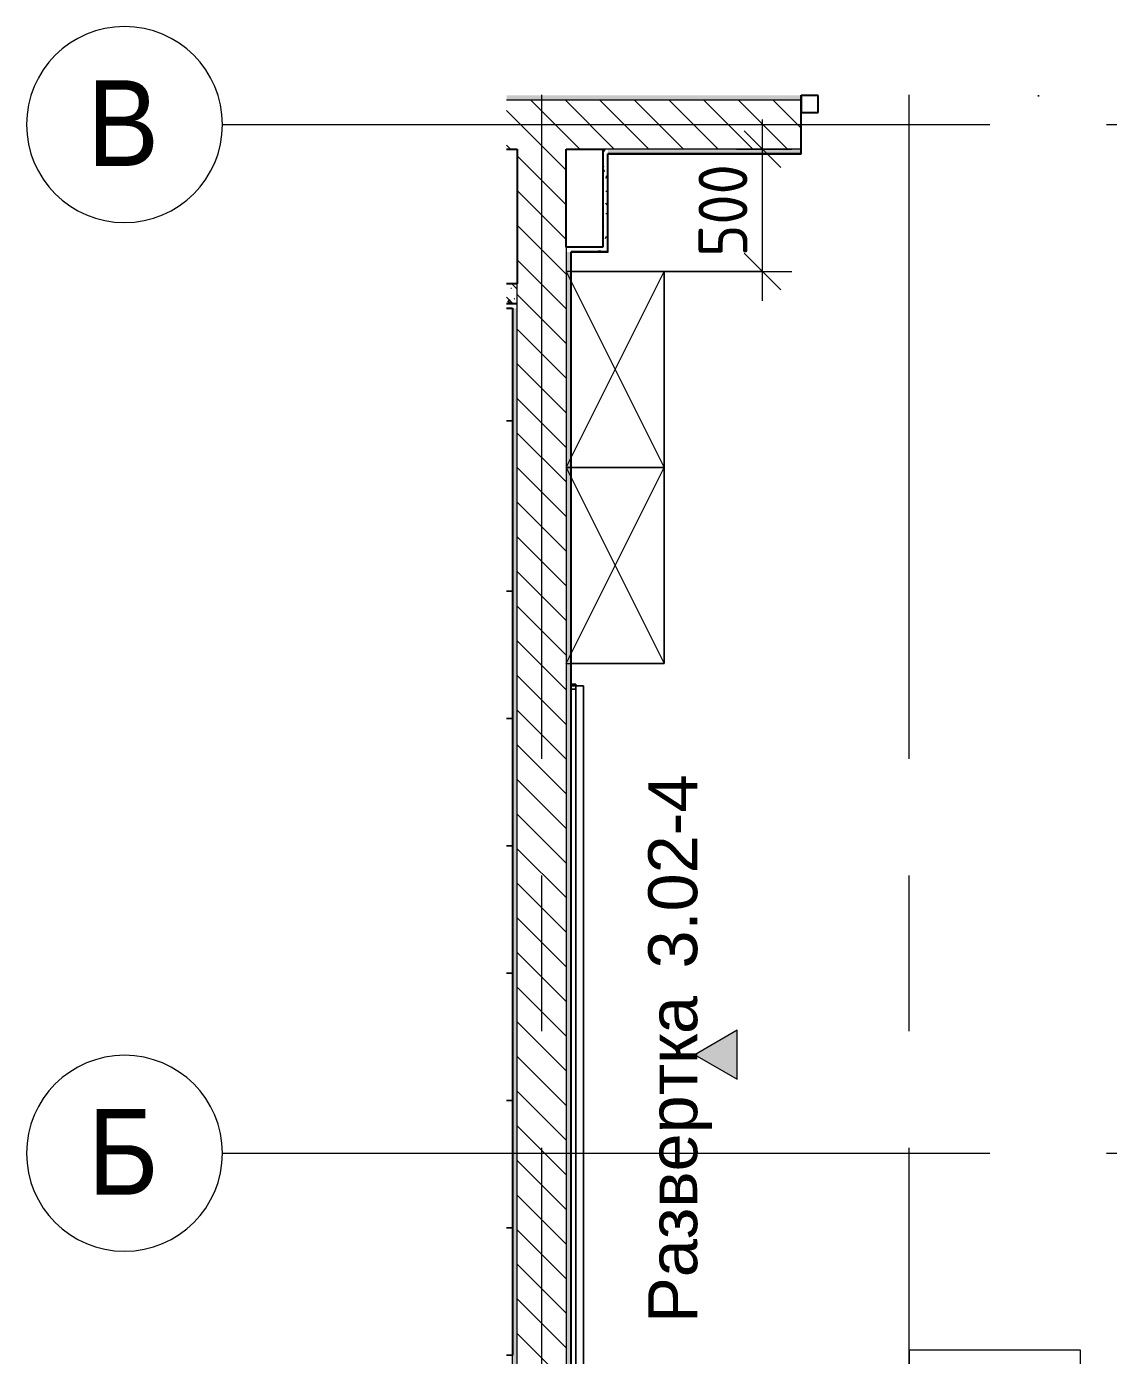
# Model space of a CAD drawing. Header units: millimetres. Extents: x 10406 to 76706, y -2377 to 12445.
# Drawn here: x 10406 to 14824, y 2775 to 8200 of the extents above; entities that cross this region are included whole.
import ezdxf

# ---------------------------------------------------------------- set-up
doc = ezdxf.new("R2010")
doc.units = ezdxf.units.MM
doc.linetypes.add('Осевая', pattern=[3175, 635, -476.25, 1587.5, -476.25])
for name, color, linetype, lineweight in [('A-ANNO-DIMS', 7, 'Continuous', 9), ('A-ANNO-DIMS-100', 7, 'Continuous', 9), ('A-DOOR', 7, 'Continuous', 9), ('A-GLAZ-CWMG', 7, 'Continuous', 9), ('A-GLAZ-CWMG-1', 7, 'Continuous', 25), ('A-WALL', 7, 'Continuous', 9), ('G-ANNO-SYMB', 7, 'Continuous', 9), ('I-FURN', 7, 'Continuous', 9), ('I-WALL', 7, 'Continuous', 9), ('Оси', 7, 'Continuous', 9), ('Оси-1', 7, 'Continuous', 20), ('Оси-2', 7, 'Осевая', 9)]:
    doc.layers.add(name, color=color, linetype=linetype, lineweight=lineweight)
for name, color, linetype, lineweight, true_color in [('A-WALL-1', 7, 'Continuous', 25, 0x3c3c3c), ('A-WALL-FNSH-1', 7, 'Continuous', 13, 0x3c3c3c), ('I-FURN-2', 7, 'Continuous', 9, 0xf0f0f0)]:
    doc.layers.add(name, color=color, linetype=linetype, lineweight=lineweight, true_color=true_color)
doc.styles.add('Arial', font='arial.ttf', dxfattribs={"width": 0.9, "height": 350})
doc.styles.add('Arial_1', font='arial.ttf', dxfattribs={"height": 200})
doc.styles.add('ISOCPEUR_1', font='isocpeur.ttf', dxfattribs={"width": 0.9, "height": 200})
doc.dimstyles.new('ISO-2_0_0_9К_Средний_округл2', dxfattribs={"dimscale": 304.8, "dimtxt": 199.196235, "dimasz": 0.492126, "dimexe": 0.393701, "dimexo": 0, "dimgap": 0, "dimtad": 1, "dimdec": 0, "dimrnd": 10, "dimzin": 0, "dimdsep": 46, "dimtxsty": 'ISOCPEUR_1', "dimblk1": 'OBLIQUE', "dimblk2": 'OBLIQUE', "dimsah": 1, "dimcen": 0.09, "dimdle": 0.393701, "dimazin": 0, "dimtfac": 1, "dimtdec": 4, "dimtix": 1, "dimtmove": 0, "dimatfit": 3, "dimfxl": 1, "dimtvp": 1, "dimtolj": 1, "dimtzin": 0, "dimarcsym": 2})
pattern_1 = [(135, (0, 0), (-70.7107, -70.7107), [])]
pattern_2 = [(0, (0, 0), (121.92, 30.48), [10.058, -81.382, 10.058, -81.382, -487.68]), (0, (0, 0), (121.92, 30.48), [-182.88, 10.058, -172.822, 10.058, -81.382, -213.36]), (0, (0, 0), (121.92, 30.48), [-457.2, 10.058, -50.902, 10.058, -142.342]), (120, (45.72, 15.24), (-87.356454, 90.345817), [10.058, -81.382, 10.058, -81.382, -487.68]), (120, (45.72, 15.24), (-87.356454, 90.345817), [-182.88, 10.058, -172.822, 10.058, -81.382, -213.36]), (120, (45.72, 15.24), (-87.356454, 90.345817), [-457.2, 10.058, -50.902, 10.058, -142.342]), (240, (60.96, 76.2), (-34.563546, -120.825817), [10.058, -81.382, 10.058, -81.382, -487.68]), (240, (60.96, 76.2), (-34.563546, -120.825817), [-182.88, 10.058, -172.822, 10.058, -81.382, -213.36]), (240, (60.96, 76.2), (-34.563546, -120.825817), [-457.2, 10.058, -50.902, 10.058, -142.342])]

# ---------------------------------------------------------------- blocks, each defined once
blk = doc.blocks.new('Стол базовый прямоугольный - 1_3-25460678-План разверток пом_3_02_ Этаж 3')
at = {"layer": 'I-FURN-2'}
for p, q in [((800, 350), (-800, 350)), ((-800, 350), (-800, -350)), ((800, -350), (800, 350)), ((-800, -350), (800, -350))]:
    blk.add_line(p, q, dxfattribs=at)
blk = doc.blocks.new('Шкаф параметрический - 1_156-26173978-План разверток пом_3_02_ Этаж 3')
at = {"layer": 'I-FURN-2'}
for p, q in [((0, 0), (400, 800)), ((0, 800), (400, 0)), ((400, 800), (0, 800)), ((0, 800), (0, 0)), ((20, 800), (400, 800)), ((400, 0), (400, 800)), ((400, 800), (400, 0)), ((0, 0), (400, 0)), ((400, 0), (20, 0))]:
    blk.add_line(p, q, dxfattribs=at)
blk = doc.blocks.new('Зеркало обычное - Доска-29329998-План разверток пом_3_02_ Этаж 3')
at = {"layer": 'I-FURN'}
h = blk.add_hatch(dxfattribs=at)
h.set_pattern_fill('FP_7', color=256, style=0, pattern_type=2)
h.set_pattern_definition([(45, (50, 50), (-199.9995, 0), [141.421, -141.421]), (45, (100, 50), (-199.9995, 0), [70.711, -212.132]), (45, (50, 100), (-199.9995, 0), [70.711, -212.132])])
h.paths.add_polyline_path([(-2005, 40), (2005, 40), (2005, 60), (-2005, 60)])
at = {"layer": 'I-FURN-2'}
for p, q in [((2025, 60), (-2025, 60)), ((-2025, 60), (-2025, 40)), ((-2025, 40), (-2025, 59.3)), ((2005, 60), (-2005, 60)), ((-2005, 60), (-2005, 40)), ((2005, 60), (-2005, 60)), ((-2005, 40), (-2005, 60)), ((-2005, 40), (-2005, 59.3)), ((-2005, 40), (-2005, 59.3)), ((2005, 40), (2005, 60)), ((2005, 60), (2005, 40)), ((2005, 59.3), (2005, 40)), ((2005, 40), (2005, 59.3)), ((2025, 40), (2025, 60)), ((2025, 59.3), (2025, 40)), ((-2025, 40), (2025, 40)), ((-2020, 40), (-2025, 40)), ((-2005, 40), (-2020, 40)), ((-2005, 40), (2005, 40)), ((2005, 40), (-2005, 40)), ((2005, 40), (-2005, 40)), ((-2005, 40), (2005, 40)), ((2005, 40), (-2005, 40)), ((2025, 40), (2005, 40))]:
    blk.add_line(p, q, dxfattribs=at)
blk = doc.blocks.new('шкаф 1_112 - шкаф 1_112-31117176-План разверток пом_3_02_ Этаж 3')
at = {"layer": 'I-FURN-2'}
for p, q in [((0, 6070), (-23.6, 6070)), ((0, 6070), (-23.6, 6070)), ((-23.6, 6070), (0, 6070)), ((0, 2255), (0, 6070)), ((0, 5375), (0, 6070)), ((0, 6070), (0, 5375)), ((-23.6, 5375), (0, 5375)), ((0, 5375), (-23.6, 5375)), ((-23.6, 5375), (0, 5375)), ((-23.6, 5375), (0, 5375)), ((0, 5375), (-23.6, 5375)), ((0, 4855), (0, 5375)), ((0, 5375), (0, 4855)), ((-23.6, 4855), (0, 4855)), ((-23.6, 4855), (0, 4855)), ((0, 4855), (-23.6, 4855)), ((0, 4855), (-23.6, 4855)), ((-23.6, 4855), (0, 4855)), ((0, 4335), (0, 4855)), ((0, 4855), (0, 4335)), ((-23.6, 4335), (0, 4335)), ((0, 4335), (-23.6, 4335)), ((-23.6, 4335), (0, 4335)), ((-23.6, 4335), (0, 4335)), ((0, 4335), (-23.6, 4335)), ((0, 3815), (0, 4335)), ((0, 4335), (0, 3815)), ((-23.6, 3815), (0, 3815)), ((-23.6, 3815), (0, 3815)), ((0, 3815), (-23.6, 3815)), ((0, 3815), (-23.6, 3815)), ((-23.6, 3815), (0, 3815)), ((0, 3295), (0, 3815)), ((0, 3815), (0, 3295)), ((0, 3295), (-23.6, 3295)), ((0, 3295), (-23.6, 3295)), ((-23.6, 3295), (0, 3295)), ((-23.6, 3295), (0, 3295)), ((0, 3295), (-23.6, 3295)), ((0, 2775), (0, 3295)), ((0, 3295), (0, 2775)), ((0, 2775), (-23.6, 2775)), ((-23.6, 2775), (0, 2775)), ((0, 2775), (-23.6, 2775)), ((0, 2775), (-23.6, 2775)), ((-23.6, 2775), (0, 2775)), ((0, 2255), (0, 2775)), ((0, 2775), (0, 2255)), ((0, 2255), (-23.6, 2255)), ((0, 2255), (-23.6, 2255)), ((-23.6, 2255), (0, 2255)), ((-23.6, 2255), (0, 2255)), ((0, 2255), (-23.6, 2255)), ((0, 1735), (0, 2255))]:
    blk.add_line(p, q, dxfattribs=at)
blk = doc.blocks.new('Дверь_Витражная_остекление_ - ДВН_ДАО_Главный вход_1200 в свету Д-22 _п_-31928779-План разверток пом_3_02_ Этаж 3')
at = {"layer": 'A-DOOR'}
for centre, radius, start, end in [((650, 30), 400, 179.1741, 180), ((-650, 30), 900, 360, 0.366)]:
    blk.add_arc(centre, radius, start, end, dxfattribs=at)
blk = doc.blocks.new('Прямоугольный импост - 50 x 70 мм-31701779-План разверток пом_3_02_ Этаж 3')
at = {"layer": 'A-GLAZ-CWMG-1'}
for p, q in [((0, 35), (-70, 35)), ((-70, 35), (-70, -35)), ((0, -35), (0, 35)), ((-70, -35), (0, -35))]:
    blk.add_line(p, q, dxfattribs=at)
blk = doc.blocks.new('Ось сетки - D8-29747960-План разверток пом_3_02_ Этаж 3')
at = {"layer": 'Оси-1'}
for start, end in [(360, 180), (180, 360)]:
    blk.add_arc((0, 0), 4, start, end, dxfattribs=at)
blk = doc.blocks.new('DIMBLOCK7-План разверток пом_3_02_ Этаж 3')
at = {"layer": 'A-ANNO-DIMS-100'}
for p, q in [((13411.3, 7080), (13411.3, 7820)), ((13305.2, 7700), (13531.3, 7700)), ((13411.3, 7700), (13305.2, 7700)), ((13010, 7200), (13531.3, 7200)), ((13411.3, 7200), (13010, 7200))]:
    blk.add_line(p, q, dxfattribs=at)
at = {"layer": 'A-ANNO-DIMS-100', "lineweight": 20}
for p, q in [((13411.3, 7700), (13336.3, 7775)), ((13411.3, 7700), (13486.3, 7625)), ((13411.3, 7200), (13336.3, 7275)), ((13411.3, 7200), (13486.3, 7125))]:
    blk.add_line(p, q, dxfattribs=at)
at = {"layer": 'A-ANNO-DIMS-100', "color": 0, "insert": (13150, 7260.4), "char_height": 200, "width": 455.087, "attachment_point": 1, "rotation": 90, "line_spacing_factor": 1.149209, "style": 'ISOCPEUR_1'}
blk.add_mtext('500', dxfattribs=at)
blk = doc.blocks.new('_Oblique')
at = {"color": 0, "linetype": 'ByBlock', "lineweight": -2}
blk.add_line((-0.5, -0.5), (0.5, 0.5), dxfattribs=at)
blk = doc.blocks.new('Фасад - Марка фасада_Указатель-25386507-План разверток пом_3_02_ Этаж 3')
at = {"layer": 'G-ANNO-SYMB'}
blk.add_hatch(color=256, dxfattribs=at).paths.add_polyline_path([(-1, 0), (0, 1.732), (1, 0), (0, 0)])
for p, q in [((0, 1.732), (-1, 0)), ((1, 0), (0, 1.732)), ((-1, 0), (0, 0)), ((0, 0), (1, 0))]:
    blk.add_line(p, q, dxfattribs=at)

msp = doc.modelspace()

# ---------------------------------------------------------------- hatches: boundary and pattern name
at = {"layer": 'I-WALL'}
h = msp.add_hatch(dxfattribs=at)
h.set_pattern_fill('FP_8', color=256, style=0, pattern_type=2)
h.set_pattern_definition(pattern_2)
h.paths.add_polyline_path([(24286.8, 7900), (25081.5, 7900), (25081.5, 7919.7), (24051, 7919.7), (24051, 7900)])
h.paths.add_polyline_path([(21910, 7900), (22611, 7900), (22611, 7919.7), (15009.3, 7919.7), (15009.3, 7900), (21902.7, 7900)])
h.paths.add_polyline_path([(13569.3, 7900), (13569.3, 7919.7), (12366.4, 7919.7), (12366.4, 7900)])
h = msp.add_hatch(dxfattribs=at)
h.set_pattern_fill('FP_2', color=256, style=0, pattern_type=2)
h.set_pattern_definition(pattern_1)
h.paths.add_polyline_path([(16110, 7700), (16660, 7700), (16660, 7900), (15009.3, 7900), (15009.3, 7700), (15942.5, 7700)])
h.paths.add_polyline_path([(13569.3, 7700), (13569.3, 7900), (12366.4, 7900), (12366.4, 7700), (12780, 7700)])
h = msp.add_hatch(dxfattribs=at)
h.set_pattern_fill('FP_2', color=256, style=0, pattern_type=2)
h.set_pattern_definition(pattern_1)
h.paths.add_polyline_path([(12410, 500), (12610, 500), (12610, 7700), (12410, 7700), (12410, 715.8)])
h = msp.add_hatch(dxfattribs=at)
h.set_pattern_fill('FP_8', color=256, style=0, pattern_type=2)
h.set_pattern_definition(pattern_2)
h.paths.add_polyline_path([(12780, 7280), (12780, 7700), (12760, 7700), (12760, 7280)])
h = msp.add_hatch(dxfattribs=at)
h.set_pattern_fill('FP_8', color=256, style=0, pattern_type=2)
h.set_pattern_definition(pattern_2)
h.paths.add_polyline_path([(16109, 7680), (16110, 7680.1), (16109, 7700), (15009.3, 7700), (15009.3, 7680), (16102, 7680)])
h.paths.add_polyline_path([(12780, 7680), (13569.3, 7680), (13569.3, 7700), (12780, 7700)])
h = msp.add_hatch(dxfattribs=at)
h.set_pattern_fill('FP_8', color=256, style=0, pattern_type=2)
h.set_pattern_definition(pattern_2)
h.paths.add_polyline_path([(12760, 7280), (12760, 7300), (12610, 7300), (12610, 7280), (12630, 7280)])
h = msp.add_hatch(dxfattribs=at)
h.set_pattern_fill('FP_8', color=256, style=0, pattern_type=2)
h.set_pattern_definition(pattern_2)
h.paths.add_polyline_path([(12610, 500), (12630, 500), (12630, 7280), (12610, 7280), (12610, 715.8)])
h = msp.add_hatch(dxfattribs=at)
h.set_pattern_fill('FP_4', color=256, style=0, pattern_type=2)
h.set_pattern_definition([(135, (0, 0), (-75.43415, -75.43415), [106.68, -17.78, 3.556, -17.78]), (135, (0, 75.39), (-75.43415, -75.43415), []), (50, (0, 0), (127.5292, -11.1576), [13.335, -146.685]), (355, (0, 0), (-24.6697, 133.74), [10.668, -117.348]), (100.451, (10.63, -0.93), (102.8597, 122.5818), [11.333, -124.663]), (46.184, (0, 35.56), (189.7552, -29.4304), [20.002, -220.027]), (96.636, (15.81, 33.1), (166.1822, 173.1996), [17, -186.995]), (351.184, (0, 35.56), (166.184, 173.1976), [16.002, -176.022]), (21, (17.78, 26.67), (106.1303, -71.586), [13.335, -146.685]), (326, (17.78, 26.67), (43.2619, 128.9318), [10.668, -117.348]), (71.451, (26.62, 20.7), (149.392, 57.345), [11.333, -124.663]), (37.5, (0, 0), (2.16223, 59.18836), [3.353, -112.573, 3.353, -115.773, -117.792]), (37.5, (0, 0), (2.16223, 59.18836), [-235.052, 3.353, -114.44]), (7.5, (0, 0), (46.77386, 70.12615), [3.353, -64.567, 3.353, -109.906, -44.894]), (7.5, (0, 0), (46.77386, 70.12615), [-181.178, 3.353, -41.542]), (327.5, (-39.65, 0), (94.91367, -4.0101), [3.353, -41.097, 3.353, -135.331, -184.023]), (327.5, (-39.65, 0), (94.91367, -4.0101), [-183.134, 3.353, -180.67]), (317.5, (-57.43, 0), (103.69057, 17.7988), [3.353, -54.432, 3.353, -88.748, -130.683]), (317.5, (-57.43, 0), (103.69057, 17.7988), [-149.885, 3.353, -127.33])])
h.paths.add_polyline_path([(12410, 7070), (12410, 7150), (12366.4, 7150), (12366.4, 7070)])
h = msp.add_hatch(dxfattribs=at)
h.set_pattern_fill('FP_8', color=256, style=0, pattern_type=2)
h.set_pattern_definition(pattern_2)
h.paths.add_polyline_path([(12390, 7050), (12410, 7050), (12410, 7070), (12366.4, 7070), (12366.4, 7050), (12389, 7050)])
h = msp.add_hatch(dxfattribs=at)
h.set_pattern_fill('FP_8', color=256, style=0, pattern_type=2)
h.set_pattern_definition(pattern_2)
h.paths.add_polyline_path([(12390, 500), (12410, 500), (12410, 7050), (12390, 7050), (12390, 520)])

# ---------------------------------------------------------------- linework, layer by layer
at = {"layer": 'A-WALL'}
for p, q in [((13569.3, 7900), (12366.4, 7900)), ((13569.3, 7700), (12760, 7700)), ((12610, 7300), (12610, 500)), ((12410, 500), (12410, 7150))]:
    msp.add_line(p, q, dxfattribs=at)
at = {"layer": 'A-WALL-1'}
for p, q in [((13569.3, 7680), (13569.3, 7919.7)), ((12366.4, 7700), (12410, 7700)), ((12410, 7700), (12410, 7150)), ((12610, 7700), (12760, 7700)), ((12610, 7300), (12610, 7700)), ((12760, 7700), (12760, 7300)), ((12780, 7280), (12780, 7680)), ((13569.3, 7680), (12780, 7680)), ((12760, 7300), (12610, 7300)), ((12630, 5515), (12630, 7280)), ((12780, 7280), (12630, 7280)), ((12410, 7150), (12366.4, 7150)), ((12366.4, 7070), (12410, 7070)), ((12366.4, 7050), (12390, 7050)), ((12390, 7050), (12390, 2775)), ((12630, 520), (12630, 5515))]:
    msp.add_line(p, q, dxfattribs=at)
at = {"layer": 'A-WALL-FNSH-1'}
for p, q in [((12781, 7279), (12781, 7679)), ((12781, 7679), (13569.3, 7679)), ((13569.3, 7679), (13569.3, 7680)), ((12631, 7279), (12781, 7279)), ((12631, 521), (12631, 7279)), ((12366.4, 7049), (12389, 7049)), ((12389, 7049), (12389, 2775))]:
    msp.add_line(p, q, dxfattribs=at)
at = {"layer": 'I-FURN-2'}
for p, q in [((12649.3, 5509), (12630, 5509)), ((12630, 5509), (12649.3, 5509)), ((12680, 5509), (12649.3, 5509)), ((12649.3, 5509), (12680, 5509)), ((12680, 1470), (12680, 5509)), ((12680, 5509), (12680, 1470))]:
    msp.add_line(p, q, dxfattribs=at)
at = {"layer": 'Оси'}
for p, q in [((12510, 5421), (12510, 7921)), ((14010, 5421), (14010, 7921)), ((11205.6, 7800), (13705.6, 7800)), ((11205.6, 3600), (13705.6, 3600))]:
    msp.add_line(p, q, dxfattribs=at)
at = {"layer": 'Оси-2'}
for p, q in [((13705.6, 7800), (22551.7, 7800)), ((12510, 923.4), (12510, 5421)), ((14010, 923.4), (14010, 5421)), ((13705.6, 3600), (22551.7, 3600))]:
    msp.add_line(p, q, dxfattribs=at)

# ---------------------------------------------------------------- block references
at = {"layer": 'A-DOOR'}
msp.add_blockref('Дверь_Витражная_остекление_ - ДВН_ДАО_Главный вход_1200 в свету Д-22 _п_-31928779-План разверток пом_3_02_ Этаж 3', (14289.3, 7884), dxfattribs=at)
at = {"layer": 'A-GLAZ-CWMG', "rotation": 180}
msp.add_blockref('Прямоугольный импост - 50 x 70 мм-31701779-План разверток пом_3_02_ Этаж 3', (13569.3, 7884), dxfattribs=at)
at = {"layer": 'G-ANNO-SYMB', "xscale": 99.99999999999993, "yscale": 99.99999999999993, "zscale": 99.99999999999993, "rotation": 89.99999999999959}
msp.add_blockref('Фасад - Марка фасада_Указатель-25386507-План разверток пом_3_02_ Этаж 3', (13308.6, 4002.3), dxfattribs=at)
at = {"layer": 'I-FURN-2'}
for name, p in [('Шкаф параметрический - 1_156-26173978-План разверток пом_3_02_ Этаж 3', (12610, 6400)), ('шкаф 1_112 - шкаф 1_112-31117176-План разверток пом_3_02_ Этаж 3', (12390, 520)), ('Шкаф параметрический - 1_156-26173978-План разверток пом_3_02_ Этаж 3', (12610, 5600))]:
    msp.add_blockref(name, p, dxfattribs=at)
for name, p, rotation in [('Зеркало обычное - Доска-29329998-План разверток пом_3_02_ Этаж 3', (12689.3, 3490), 90.00000000000017), ('Стол базовый прямоугольный - 1_3-25460678-План разверток пом_3_02_ Этаж 3', (14359.9, 1996), 270.0000000000001)]:
    msp.add_blockref(name, p, dxfattribs=dict(at, rotation=rotation))
at = {"layer": 'Оси-1', "xscale": 99.99999999999993, "yscale": 99.99999999999993, "zscale": 99.99999999999993, "rotation": 269.9999999999994}
for p in [(10805.6, 7800), (10805.6, 3600)]:
    msp.add_blockref('Ось сетки - D8-29747960-План разверток пом_3_02_ Этаж 3', p, dxfattribs=at)

# ---------------------------------------------------------------- texts
at = {"layer": 'G-ANNO-SYMB', "char_height": 200, "attachment_point": 1, "rotation": 90, "style": 'Arial_1'}
for s, insert, width in [(' 3.02-4', (12944.8, 4276.7), 1074.261), ('Развертка', (12944.8, 2907.5), 1659.493)]:
    msp.add_mtext(s, dxfattribs=dict(at, insert=insert, width=width))
at = {"layer": 'Оси', "char_height": 350, "attachment_point": 1, "style": 'Arial'}
for s, insert, width in [('\\fArial|b0|i0|c204|p34|;\\W.9;В', (10652.8, 7981), 360.759), ('\\fArial|b0|i0|c204|p34|;\\W.9;Б', (10656, 3781), 353.544)]:
    msp.add_mtext(s, dxfattribs=dict(at, insert=insert, width=width))

# ---------------------------------------------------------------- dimensions: what is measured, and where the dimension line sits
at = {"layer": 'A-ANNO-DIMS'}
dim = msp.add_linear_dim(base=(13411.3, 7700), p1=(13010, 7200), p2=(13305.2, 7700), angle=90, dimstyle='ISO-2_0_0_9К_Средний_округл2', override={"dimpost": '<>', "dimfxl": 580.65335}, dxfattribs=at)
dim.commit()
dim.dimension.update_dxf_attribs({"geometry": 'DIMBLOCK7-План разверток пом_3_02_ Этаж 3', "text_midpoint": (13311.3, 7450)})

doc.saveas('drawing.dxf')
